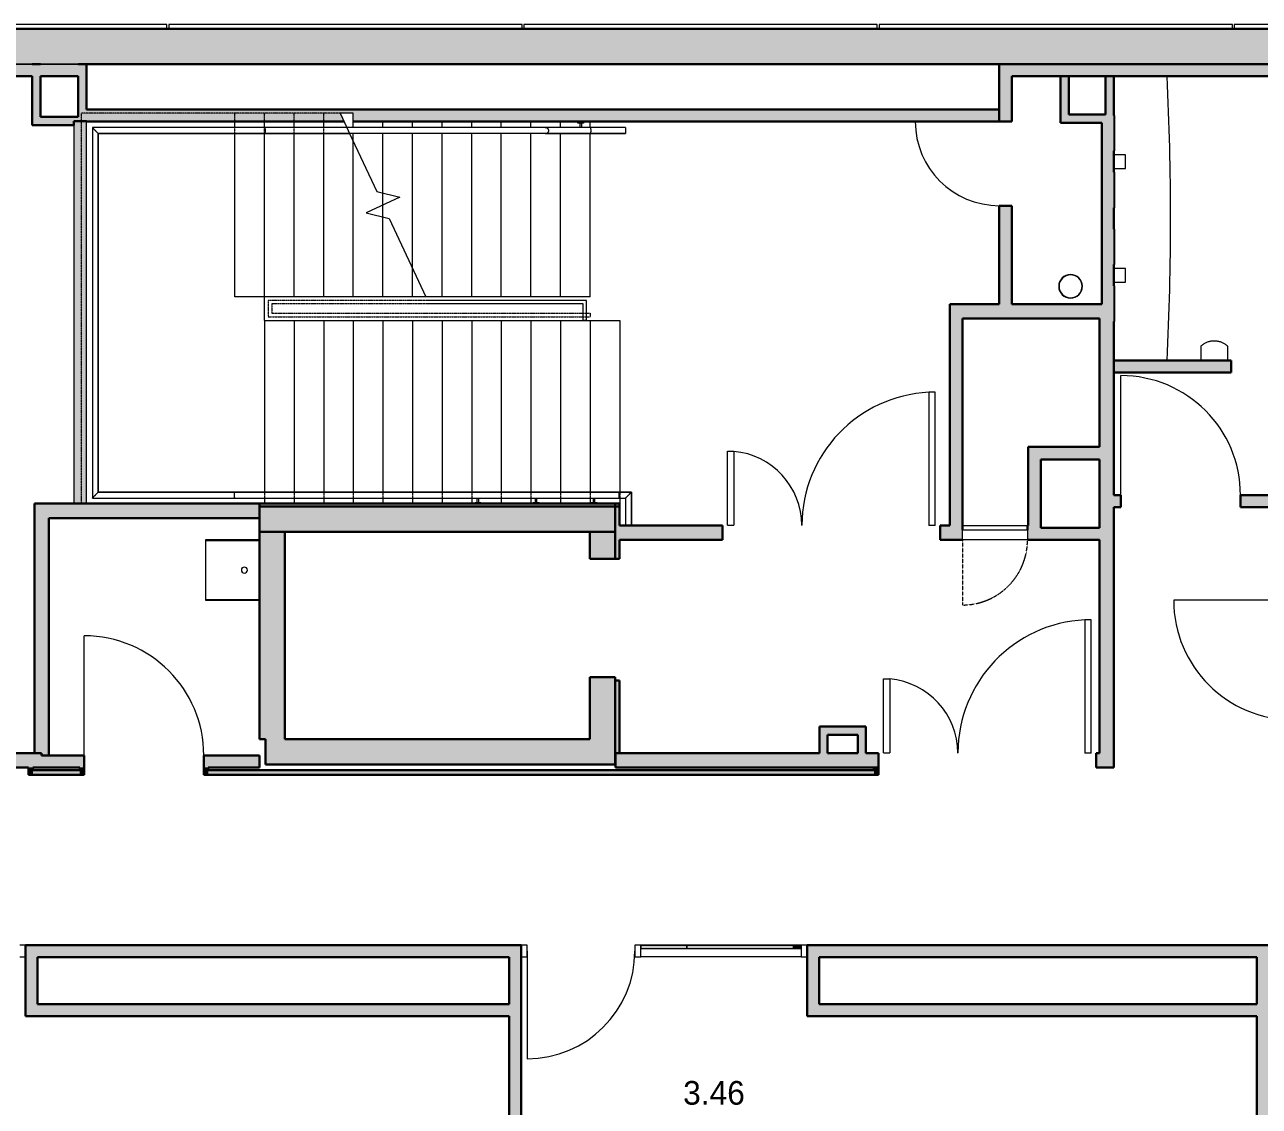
# Model space of a CAD drawing. Header units: millimetres. Extents: x 155927 to 317870, y -36033 to 97293.
# Drawn here: x 168592 to 179020, y 25546 to 34682 of the extents above; entities that cross this region are included whole.
import ezdxf

# ---------------------------------------------------------------- set-up
doc = ezdxf.new("R2010")
doc.units = ezdxf.units.MM
doc.header["$MEASUREMENT"] = 0
for name, pattern in [('Elevation Swings', [3, 2, -1]), ('Overhead', [3.96875, 2.38125, -1.5875]), ('Overhead_2_', [4, 2.5, -1.5])]:
    doc.linetypes.add(name, pattern=pattern)
for name, color, linetype, lineweight in [('A-AREA-IDEN', 7, 'CONTINUOUS', 9), ('A-DOOR', 4, 'CONTINUOUS', 9), ('A-FLOR-HRAL', 7, 'CONTINUOUS', 9), ('A-FLOR-HRAL-MBND', 7, 'Overhead_2_', 9), ('A-GLAZ-CURT', 7, 'CONTINUOUS', 9), ('A-GLAZ-CWMG', 7, 'CONTINUOUS', 9), ('A-WALL', 7, 'CONTINUOUS', 9), ('A-WALL-PATT', 7, 'CONTINUOUS', 9), ('E-ELEC-FIXT', 91, 'CONTINUOUS', 9), ('I-FURN', 8, 'CONTINUOUS', 9), ('I-WALL', 7, 'CONTINUOUS', 9), ('P-SANR-FIXT', 7, 'CONTINUOUS', 9), ('S-STRS', 7, 'CONTINUOUS', 9), ('S-STRS-MBND', 7, 'Overhead_2_', 9)]:
    doc.layers.add(name, color=color, linetype=linetype, lineweight=lineweight)
doc.styles.add('Century Gothic', font='GOTHIC.TTF', dxfattribs={"height": 200})

msp = doc.modelspace()

# ---------------------------------------------------------------- hatches: boundary and pattern name
at = {"layer": 'A-GLAZ-CURT'}
for points in [[(174186, 26879), (174186, 26904), (173796, 26904), (173796, 26879)], [(175086, 26879), (175086, 26904), (174186, 26904), (174186, 26879), (174518, 26879)], [(175151, 26879), (175151, 26904), (175086, 26904), (175086, 26879)]]:
    msp.add_hatch(color=256, dxfattribs=at).paths.add_polyline_path(points, flags=0)
at = {"layer": 'A-WALL-PATT'}
h = msp.add_hatch(color=256, dxfattribs=at)
h.paths.add_polyline_path([(156461, 34348), (157909, 34348), (157909, 34648), (156461, 34648)], flags=0)
h.paths.add_polyline_path([(166693, 34348), (185284, 34348), (185284, 34648), (166693, 34648)], flags=0)
h.paths.add_polyline_path([(187318, 34348), (190659, 34348), (190659, 34648), (187318, 34648)], flags=0)
h.paths.add_polyline_path([(196943, 34348), (200284, 34348), (200284, 34648), (196943, 34648)], flags=0)
h.paths.add_polyline_path([(202318, 34348), (220909, 34348), (220909, 34648), (202318, 34648)], flags=0)
h.paths.add_polyline_path([(229693, 34348), (231141, 34348), (231141, 34648), (229693, 34648)], flags=0)
for points in [[(168656, 34246), (168656, 34348), (166693, 34348), (166693, 34246), (167301, 34246)], [(168656, 33902), (168726, 33902), (168726, 34348), (168656, 34348), (168656, 34112)], [(169043, 34246), (169043, 34348), (168726, 34348), (168726, 34246)], [(169043, 33832), (169113, 33832), (169113, 34348), (169043, 34348), (169043, 33902)], [(177411, 33924), (177411, 34246), (177341, 34246), (177341, 33924)], [(177721, 33854), (177791, 33854), (177791, 34246), (177721, 34246), (177721, 33915)], [(169006, 33832), (169043, 33832), (169043, 33902), (168656, 33902), (168656, 33832)], [(176824, 33863), (176824, 33965), (169113, 33965), (169113, 33863), (171290, 33863), (171257, 33934), (171368, 33934), (171368, 33863), (174518, 33863)], [(177689, 33854), (177721, 33854), (177721, 33924), (177341, 33924), (177341, 33854)], [(169006, 30637), (169113, 30637), (169113, 33867), (169006, 33867), (169006, 30642)], [(169006, 30637), (169113, 30637), (169113, 33832), (169006, 33832), (169006, 30642)], [(177689, 32322), (177791, 32322), (177791, 33854), (177689, 33854), (177689, 32377)], [(176512, 30330), (176512, 32322), (176405, 32322), (176405, 30330)], [(176924, 32200), (177791, 32200), (177791, 32322), (176512, 32322), (176512, 32200)], [(177669, 28408), (177791, 28408), (177791, 32200), (177669, 32200), (177669, 28530)], [(178728, 31743), (178782, 31743), (178782, 31845), (177791, 31845), (177791, 31743), (178578, 31743)], [(177067, 30431), (177174, 30431), (177174, 31115), (177067, 31115), (177067, 30452)], [(177669, 31008), (177669, 31115), (177174, 31115), (177174, 31008)], [(168796, 30515), (170575, 30515), (170575, 30637), (168674, 30637), (168674, 30515)], [(173315, 30613), (173617, 30613), (173617, 30637), (170575, 30637), (170575, 30613), (172112, 30613)], [(170575, 30398), (173580, 30398), (173580, 30613), (170575, 30613)], [(173617, 30452), (173617, 30637), (173580, 30637), (173580, 30452), (173616, 30452)], [(168674, 28408), (168796, 28408), (168796, 30515), (168674, 30515), (168674, 28530)], [(168735, 28510), (168796, 28510), (168796, 30515), (168674, 30515), (168674, 28530), (168735, 28530)], [(177067, 30330), (177067, 30452), (177062, 30452), (177062, 30330)], [(170790, 28647), (170790, 30398), (170575, 30398), (170575, 28647)], [(173580, 30170), (173580, 30398), (173365, 30398), (173365, 30170)], [(177669, 30330), (177669, 30431), (177067, 30431), (177067, 30330)], [(173617, 30170), (173617, 30330), (173580, 30330), (173580, 30170)], [(173580, 28647), (173580, 29170), (173365, 29170), (173365, 28647)], [(173617, 28530), (173617, 29142), (173580, 29142), (173580, 28530)], [(175374, 28530), (175374, 28755), (175304, 28755), (175304, 28530)], [(175628, 28685), (175628, 28755), (175374, 28755), (175374, 28685)], [(175698, 28530), (175698, 28755), (175628, 28755), (175628, 28530)], [(170625, 28432), (173580, 28432), (173580, 28647), (170625, 28647)], [(168662, 28408), (168674, 28408), (168674, 28530), (167552, 28530), (167552, 28408), (168624, 28408)], [(168662, 28346), (168662, 28408), (168624, 28408), (168624, 28346)], [(169058, 28346), (169058, 28384), (168662, 28384), (168662, 28346)], [(169095, 28346), (169095, 28408), (169058, 28408), (169058, 28346)], [(170143, 28346), (170143, 28408), (170105, 28408), (170105, 28346)], [(175765, 28346), (175765, 28384), (170143, 28384), (170143, 28346), (174518, 28346)], [(175803, 28346), (175803, 28408), (175765, 28408), (175765, 28346)], [(172786, 26807), (172786, 26908), (168600, 26908), (168600, 26807), (172684, 26807)], [(175302, 26409), (175302, 26908), (175201, 26908), (175201, 26409)], [(178127, 26807), (178999, 26807), (178999, 26908), (175302, 26908), (175302, 26807), (176924, 26807)], [(179121, 15108), (179121, 16609), (179086, 16609), (179086, 17809), (179121, 17809), (179121, 24009), (179116, 24009), (179116, 25209), (179121, 25209), (179121, 26908), (178999, 26908), (178999, 15108)], [(168701, 26409), (168701, 26807), (168600, 26807), (168600, 26409)], [(172714, 21108), (172786, 21108), (172786, 26807), (172684, 26807), (172684, 21108)], [(172684, 26308), (172684, 26409), (168600, 26409), (168600, 26308), (172112, 26308)], [(178999, 26308), (178999, 26409), (175201, 26409), (175201, 26308), (178127, 26308)]]:
    msp.add_hatch(color=256, dxfattribs=at).paths.add_polyline_path(points, flags=0)
h = msp.add_hatch(color=256, dxfattribs=at)
h.paths.add_polyline_path([(176924, 32322), (176931, 32322), (176931, 33153), (176824, 33153), (176824, 32322)], flags=0)
h.paths.add_polyline_path([(176931, 33863), (176931, 34348), (176824, 34348), (176824, 33863), (176924, 33863)], flags=0)
h = msp.add_hatch(color=256, dxfattribs=at)
h.paths.add_polyline_path([(210694, 34246), (210694, 34348), (196943, 34348), (196943, 34246), (208199, 34246)], flags=0)
h.paths.add_polyline_path([(190659, 34246), (190659, 34348), (176931, 34348), (176931, 34246), (188953, 34246)], flags=0)
h = msp.add_hatch(color=256, dxfattribs=at)
h.paths.add_polyline_path([(179329, 30606), (181634, 30606), (181634, 30708), (178861, 30708), (178861, 30606), (179307, 30606)], flags=0)
h.paths.add_polyline_path([(177791, 30606), (177851, 30606), (177851, 30708), (177791, 30708), (177791, 30642)], flags=0)
h = msp.add_hatch(color=256, dxfattribs=at)
h.paths.add_polyline_path([(176325, 30330), (176405, 30330), (176405, 30452), (176325, 30452)], flags=0)
h.paths.add_polyline_path([(173616, 30330), (174485, 30330), (174485, 30452), (173580, 30452), (173580, 30330)], flags=0)
h = msp.add_hatch(color=256, dxfattribs=at)
h.paths.add_polyline_path([(168796, 28408), (169095, 28408), (169095, 28510), (168796, 28510)], flags=0)
h.paths.add_polyline_path([(170105, 28408), (170575, 28408), (170575, 28510), (170105, 28510)], flags=0)
h = msp.add_hatch(color=256, dxfattribs=at)
h.paths.add_polyline_path([(173581, 28408), (175803, 28408), (175803, 28530), (173581, 28530)], flags=0)
h.paths.add_polyline_path([(177669, 28408), (177669, 28530), (177643, 28530), (177643, 28408)], flags=0)

# ---------------------------------------------------------------- linework, layer by layer
at = {"layer": 'A-DOOR'}
for p, q in [((176824, 33863), (176114, 33863)), ((177851, 30708), (177851, 31718)), ((176229, 31578), (176229, 30452)), ((176283, 31578), (176229, 31578)), ((176283, 30452), (176283, 31578)), ((174527, 31080), (174581, 31080)), ((174527, 30454), (174527, 31080)), ((174581, 31080), (174581, 30454)), ((174527, 30454), (174581, 30454)), ((176283, 30452), (176229, 30452)), ((179307, 29820), (178297, 29820)), ((177547, 29656), (177547, 28530)), ((177601, 29656), (177547, 29656)), ((177601, 28530), (177601, 29656)), ((169095, 28510), (169095, 29520)), ((175845, 29158), (175899, 29158)), ((175845, 28532), (175845, 29158)), ((175899, 29158), (175899, 28532)), ((175845, 28532), (175899, 28532)), ((177601, 28530), (177547, 28530))]:
    msp.add_line(p, q, dxfattribs=at)
at = {"layer": 'A-DOOR', "lineweight": 20}
for p, q in [((176512, 30330), (176512, 30415)), ((176512, 30415), (177062, 30415)), ((177062, 30415), (177062, 30330)), ((177062, 30330), (176512, 30330)), ((172836, 26858), (172836, 25948))]:
    msp.add_line(p, q, dxfattribs=at)
at = {"layer": 'A-DOOR', "linetype": 'Elevation Swings'}
msp.add_line((176512, 30330), (176512, 29780), dxfattribs=at)
at = {"layer": 'A-DOOR'}
for centre, radius, start, end in [((176824, 33863), 710, 180, 270), ((177851, 30708), 1010, 0, 90), ((176283, 30452), 1126, 92.7488, 179.8982), ((174527, 30452), 628, 0, 85.0672), ((179307, 29820), 1010, 180, 270), ((177601, 28530), 1126, 92.7488, 179.8982), ((169095, 28510), 1010, 0, 90), ((175845, 28530), 628, 0, 85.0672), ((172836, 26858), 910, 270, 0)]:
    msp.add_arc(centre, radius, start, end, dxfattribs=at)
at = {"layer": 'A-DOOR', "linetype": 'Elevation Swings'}
msp.add_arc((176512, 30330), 550, 270, 0, dxfattribs=at)
at = {"layer": 'A-FLOR-HRAL'}
for p, q in [((170368, 33812), (169164, 33812)), ((169164, 33812), (169164, 30684)), ((169164, 33812), (169164, 30684)), ((170618, 33812), (169164, 33812)), ((170618, 33812), (170368, 33812)), ((171314, 33812), (170618, 33812)), ((171314, 33812), (170618, 33812)), ((171314, 33812), (171337, 33762)), ((173368, 33812), (171314, 33812)), ((173368, 33812), (172987, 33812)), ((173263, 33850), (173263, 33862)), ((173263, 33862), (173313, 33862)), ((173313, 33850), (173263, 33850)), ((173282, 33850), (173282, 33812)), ((173294, 33850), (173294, 33812)), ((173313, 33862), (173313, 33850)), ((173668, 33812), (173368, 33812)), ((173668, 33812), (173368, 33812)), ((173668, 33812), (173668, 33812)), ((173668, 33812), (173668, 33810)), ((173668, 33810), (173668, 33808)), ((173668, 33808), (173668, 33805)), ((173668, 33805), (173668, 33801)), ((173668, 33801), (173668, 33797)), ((173668, 33797), (173668, 33792)), ((173668, 33792), (173668, 33787)), ((173668, 33787), (173668, 33782)), ((169214, 33762), (170368, 33762)), ((169214, 30734), (169214, 33762)), ((169214, 33762), (169214, 30734)), ((170618, 33762), (169214, 33762)), ((170368, 33762), (170618, 33762)), ((170618, 33762), (171337, 33762)), ((171337, 33762), (170618, 33762)), ((173368, 33762), (171337, 33762)), ((172987, 33762), (173368, 33762)), ((173368, 33762), (173668, 33762)), ((173668, 33762), (173368, 33762)), ((173668, 33782), (173668, 33778)), ((173668, 33778), (173668, 33773)), ((173668, 33773), (173668, 33769)), ((173668, 33769), (173668, 33766)), ((173668, 33766), (173668, 33764)), ((173668, 33764), (173668, 33763)), ((173668, 33763), (173668, 33762)), ((173053, 32353), (171980, 32353)), ((173338, 32353), (173053, 32353)), ((173338, 32184), (173338, 32353)), ((173053, 32323), (171980, 32323)), ((173308, 32323), (173053, 32323)), ((173308, 32184), (173308, 32323)), ((173338, 32184), (173308, 32184)), ((169164, 30684), (170368, 30684)), ((169164, 30684), (170368, 30684)), ((170368, 30734), (169214, 30734)), ((169214, 30734), (170368, 30734)), ((170618, 30734), (170368, 30734)), ((170368, 30734), (173617, 30734)), ((170368, 30684), (170618, 30684)), ((170368, 30684), (173617, 30684)), ((173368, 30734), (170618, 30734)), ((170618, 30684), (173368, 30684)), ((172415, 30646), (172415, 30684)), ((172427, 30646), (172427, 30684)), ((172906, 30646), (172906, 30684)), ((172918, 30646), (172918, 30684)), ((173617, 30734), (173368, 30734)), ((173368, 30684), (173617, 30684)), ((173397, 30646), (173397, 30684)), ((173409, 30646), (173409, 30684)), ((173717, 30734), (173617, 30734)), ((173617, 30734), (173717, 30734)), ((173617, 30684), (173667, 30684)), ((173617, 30684), (173667, 30684)), ((173667, 30684), (173667, 30452)), ((173667, 30684), (173667, 30452)), ((173717, 30452), (173717, 30734)), ((173717, 30734), (173717, 30452)), ((172396, 30637), (172396, 30646)), ((172396, 30646), (172446, 30646)), ((172446, 30646), (172446, 30637)), ((172887, 30637), (172887, 30646)), ((172887, 30646), (172937, 30646)), ((172937, 30646), (172937, 30637)), ((173378, 30637), (173378, 30646)), ((173378, 30646), (173428, 30646)), ((173428, 30646), (173428, 30637))]:
    msp.add_line(p, q, dxfattribs=at)
at = {"layer": 'A-FLOR-HRAL', "linetype": 'Overhead'}
for p, q in [((169164, 33812), (169164, 30684)), ((170618, 33812), (169164, 33812)), ((171314, 33812), (170618, 33812)), ((169214, 33762), (169214, 30734)), ((170618, 33762), (169214, 33762)), ((171337, 33762), (170618, 33762)), ((169164, 30684), (170368, 30684)), ((169214, 30734), (170368, 30734)), ((170368, 30734), (173368, 30734)), ((170368, 30684), (173368, 30684)), ((173368, 30734), (173717, 30734)), ((173368, 30684), (173667, 30684)), ((173667, 30684), (173667, 30452)), ((173717, 30734), (173717, 30452)), ((173717, 30452), (173667, 30452))]:
    msp.add_line(p, q, dxfattribs=at)
at = {"layer": 'A-FLOR-HRAL'}
for points in [[(169164, 33812), (169164, 33812), (169164, 33812), (169166, 33810), (169168, 33808), (169171, 33805), (169175, 33801), (169179, 33797), (169184, 33792), (169187, 33789), (169189, 33787)], [(169189, 33787), (169190, 33785), (169194, 33782), (169198, 33777), (169203, 33773), (169207, 33769), (169210, 33766), (169212, 33764), (169214, 33762), (169214, 33762), (169214, 33762)], [(170624, 33787), (170624, 33784), (170623, 33777), (170622, 33769), (170621, 33763), (170619, 33762), (170618, 33762)], [(173374, 33787), (173374, 33784), (173373, 33777), (173372, 33769), (173370, 33763), (173369, 33762), (173368, 33762)], [(169164, 30684), (169164, 30684), (169164, 30684), (169166, 30686), (169168, 30688), (169171, 30691), (169175, 30695), (169179, 30699), (169184, 30704), (169187, 30707), (169189, 30709)], [(169189, 30709), (169190, 30711), (169194, 30714), (169198, 30719), (169203, 30723), (169207, 30727), (169210, 30730), (169212, 30732), (169214, 30734), (169214, 30734), (169214, 30734)], [(170363, 30709), (170363, 30712), (170363, 30719), (170365, 30727), (170366, 30733), (170368, 30734), (170368, 30734)], [(173612, 30709), (173612, 30712), (173612, 30719), (173613, 30727), (173615, 30733), (173616, 30734), (173617, 30734)], [(173667, 30684), (173667, 30684), (173668, 30684), (173669, 30686), (173671, 30688), (173675, 30691), (173678, 30695), (173683, 30699), (173688, 30704), (173691, 30707), (173692, 30709)], [(173692, 30709), (173694, 30711), (173697, 30714), (173702, 30719), (173706, 30723), (173710, 30727), (173713, 30730), (173716, 30732), (173717, 30734), (173717, 30734), (173717, 30734)]]:
    msp.add_open_spline(points, degree=3, dxfattribs=at)
for points, knots in [([(170618, 33812), (170619, 33812), (170619, 33812), (170621, 33810), (170622, 33805), (170623, 33797), (170624, 33790), (170624, 33787)], [0, 0, 0, 0, 0.125, 0.25, 0.5, 0.75, 1, 1, 1, 1]), ([(173020, 33787), (173020, 33788), (173019, 33790), (173019, 33792), (173018, 33794), (173017, 33796), (173016, 33798), (173015, 33799), (173014, 33801), (173013, 33802), (173012, 33803), (173011, 33804), (173010, 33805), (173008, 33806), (173007, 33807), (173005, 33808), (173002, 33809), (172999, 33810), (172994, 33812), (172990, 33812), (172987, 33812)], [0, 0, 0, 0, 0.071429, 0.107143, 0.142857, 0.214286, 0.25, 0.285714, 0.321429, 0.357143, 0.392857, 0.428571, 0.464286, 0.5, 0.535714, 0.571429, 0.678571, 0.732143, 0.785714, 1, 1, 1, 1]), ([(172987, 33762), (172989, 33762), (172993, 33762), (172999, 33764), (173003, 33765), (173006, 33767), (173008, 33768), (173010, 33769), (173011, 33770), (173013, 33772), (173014, 33773), (173015, 33775), (173016, 33776), (173017, 33778), (173018, 33780), (173019, 33783), (173020, 33785), (173020, 33787)], [0, 0, 0, 0, 0.142857, 0.285714, 0.357143, 0.428571, 0.5, 0.535714, 0.571429, 0.625, 0.678571, 0.705357, 0.732143, 0.785714, 0.839286, 0.892857, 1, 1, 1, 1]), ([(173368, 33812), (173369, 33812), (173369, 33812), (173371, 33810), (173372, 33805), (173373, 33797), (173374, 33790), (173374, 33787)], [0, 0, 0, 0, 0.125, 0.25, 0.5, 0.75, 1, 1, 1, 1]), ([(170368, 30684), (170368, 30684), (170367, 30684), (170366, 30686), (170365, 30691), (170363, 30699), (170363, 30706), (170363, 30709)], [0, 0, 0, 0, 0.125, 0.25, 0.5, 0.75, 1, 1, 1, 1]), ([(173617, 30684), (173617, 30684), (173616, 30684), (173615, 30686), (173613, 30691), (173612, 30699), (173612, 30706), (173612, 30709)], [0, 0, 0, 0, 0.125, 0.25, 0.5, 0.75, 1, 1, 1, 1])]:
    msp.add_open_spline(points, degree=3, knots=knots, dxfattribs=at)
at = {"layer": 'A-FLOR-HRAL-MBND', "linetype": 'Overhead'}
for p, q in [((170649, 32353), (170649, 32215)), ((171980, 32353), (170649, 32353)), ((170679, 32323), (170679, 32245)), ((171980, 32323), (170679, 32323)), ((170679, 32245), (170684, 32245)), ((170684, 32245), (173368, 32245)), ((173368, 32245), (173368, 32215)), ((170649, 32215), (170684, 32215)), ((170684, 32215), (173368, 32215))]:
    msp.add_line(p, q, dxfattribs=at)
at = {"layer": 'A-GLAZ-CURT', "lineweight": 20}
for p, q in [((169793, 34682), (166809, 34682)), ((166809, 34648), (169793, 34648)), ((169793, 34648), (169793, 34682)), ((172793, 34682), (169809, 34682)), ((169809, 34682), (169809, 34648)), ((169809, 34648), (172793, 34648)), ((172793, 34648), (172793, 34682)), ((175793, 34682), (172809, 34682)), ((172809, 34682), (172809, 34648)), ((172809, 34648), (175793, 34648)), ((175793, 34648), (175793, 34682)), ((178793, 34682), (175809, 34682)), ((175809, 34682), (175809, 34648)), ((175809, 34648), (178793, 34648)), ((178793, 34648), (178793, 34682)), ((181793, 34682), (178809, 34682)), ((178809, 34682), (178809, 34648)), ((178809, 34648), (181793, 34648)), ((174186, 26904), (173796, 26904)), ((173796, 26904), (173796, 26879)), ((174186, 26879), (174186, 26904)), ((175086, 26904), (174186, 26904)), ((174186, 26904), (174186, 26879)), ((175086, 26879), (175086, 26904)), ((175151, 26904), (175086, 26904)), ((175086, 26904), (175086, 26879)), ((175151, 26879), (175151, 26904)), ((173796, 26879), (174186, 26879)), ((174186, 26879), (175086, 26879)), ((175086, 26879), (175151, 26879))]:
    msp.add_line(p, q, dxfattribs=at)
at = {"layer": 'A-GLAZ-CWMG', "lineweight": 20}
for p, q in [((168600, 26908), (168550, 26908)), ((168600, 26808), (168600, 26908)), ((172836, 26908), (172786, 26908)), ((172786, 26908), (172786, 26808)), ((172836, 26808), (172836, 26908)), ((168550, 26808), (168600, 26808)), ((172786, 26808), (172836, 26808))]:
    msp.add_line(p, q, dxfattribs=at)
at = {"layer": 'A-GLAZ-CWMG', "lineweight": 20, "extrusion": (0, 0, -1)}
for p, q in [((173796, 26908), (173746, 26908)), ((173746, 26908), (173746, 26808)), ((173796, 26808), (173796, 26908)), ((175201, 26908), (175151, 26908)), ((175151, 26908), (175151, 26808)), ((175201, 26808), (175201, 26908)), ((173746, 26808), (173796, 26808)), ((175151, 26808), (175201, 26808))]:
    msp.add_line(p, q, dxfattribs=at)
at = {"layer": 'A-GLAZ-CWMG'}
for p, q in [((174186, 26908), (173796, 26908)), ((175086, 26908), (174186, 26908)), ((175151, 26908), (175086, 26908)), ((174186, 26808), (173796, 26808)), ((175086, 26808), (174186, 26808)), ((175151, 26808), (175086, 26808))]:
    msp.add_line(p, q, dxfattribs=at)
at = {"layer": 'A-WALL', "lineweight": 30}
for p, q in [((185284, 34648), (166693, 34648)), ((168656, 34348), (168726, 34348)), ((169043, 34348), (185284, 34348)), ((173580, 30452), (173580, 30330)), ((174485, 30452), (173617, 30452)), ((174485, 30330), (174485, 30452)), ((176405, 30452), (176325, 30452)), ((176325, 30452), (176325, 30330)), ((173617, 30330), (174485, 30330)), ((176325, 30330), (176405, 30330)), ((179121, 26908), (178999, 26908)), ((178999, 26807), (178999, 26409)), ((178999, 26308), (178999, 21108))]:
    msp.add_line(p, q, dxfattribs=at)
at = {"layer": 'A-WALL'}
for p, q in [((166693, 34348), (168656, 34348)), ((168726, 34348), (169043, 34348)), ((169006, 33832), (169006, 30637)), ((169113, 33863), (169113, 33867)), ((169113, 33832), (169113, 33863)), ((169113, 30637), (169113, 33832))]:
    msp.add_line(p, q, dxfattribs=at)
at = {"layer": 'E-ELEC-FIXT'}
for p, q in [((178530, 31969), (178527, 31966)), ((178535, 31973), (178530, 31969)), ((178540, 31977), (178535, 31973)), ((178546, 31981), (178540, 31977)), ((178551, 31985), (178546, 31981)), ((178557, 31988), (178551, 31985)), ((178562, 31991), (178557, 31988)), ((178568, 31994), (178562, 31991)), ((178574, 31997), (178568, 31994)), ((178581, 31999), (178574, 31997)), ((178587, 32002), (178581, 31999)), ((178593, 32004), (178587, 32002)), ((178599, 32005), (178593, 32004)), ((178606, 32007), (178599, 32005)), ((178612, 32008), (178606, 32007)), ((178619, 32009), (178612, 32008)), ((178625, 32010), (178619, 32009)), ((178632, 32010), (178625, 32010)), ((178639, 32010), (178632, 32010)), ((178645, 32010), (178639, 32010)), ((178652, 32010), (178645, 32010)), ((178658, 32009), (178652, 32010)), ((178665, 32008), (178658, 32009)), ((178671, 32007), (178665, 32008)), ((178678, 32006), (178671, 32007)), ((178684, 32004), (178678, 32006)), ((178691, 32002), (178684, 32004)), ((178697, 32000), (178691, 32002)), ((178703, 31998), (178697, 32000)), ((178709, 31995), (178703, 31998)), ((178715, 31992), (178709, 31995)), ((178721, 31989), (178715, 31992)), ((178726, 31986), (178721, 31989)), ((178732, 31982), (178726, 31986)), ((178737, 31978), (178732, 31982)), ((178743, 31974), (178737, 31978)), ((178748, 31970), (178743, 31974)), ((178753, 31966), (178748, 31970))]:
    msp.add_line(p, q, dxfattribs=at)
for points, knots in [([(178527, 31966), (178527, 31966), (178527, 31964), (178527, 31960), (178527, 31956), (178527, 31953), (178527, 31950), (178527, 31945), (178527, 31939), (178527, 31933), (178527, 31927), (178527, 31919), (178527, 31910), (178527, 31901), (178527, 31892), (178527, 31880), (178527, 31864), (178527, 31852), (178527, 31845)], [-1, -1, -1, -1, -0.861111, -0.791667, -0.756944, -0.722222, -0.6875, -0.652778, -0.583333, -0.548611, -0.513889, -0.444444, -0.388889, -0.333333, -0.277778, -0.222222, -0.111111, 0, 0, 0, 0]), ([(178753, 31845), (178753, 31853), (178753, 31865), (178753, 31881), (178753, 31890), (178753, 31898), (178753, 31905), (178753, 31915), (178753, 31923), (178753, 31930), (178753, 31935), (178753, 31941), (178753, 31948), (178753, 31953), (178753, 31958), (178753, 31962), (178753, 31964), (178753, 31965), (178753, 31966), (178753, 31966)], [-1, -1, -1, -1, -0.861111, -0.791667, -0.722222, -0.6875, -0.652778, -0.583333, -0.513889, -0.479167, -0.444444, -0.388889, -0.333333, -0.277778, -0.222222, -0.166667, -0.111111, -0.055556, 0, 0, 0, 0])]:
    msp.add_open_spline(points, degree=3, knots=knots, dxfattribs=at)
at = {"layer": 'I-FURN'}
for p, q in [((177791, 33915), (177791, 33615)), ((177801, 33915), (177791, 33915)), ((177801, 33615), (177801, 33915)), ((177791, 33615), (177801, 33615)), ((177891, 33583), (177791, 33583)), ((177891, 33468), (177891, 33583)), ((177791, 33468), (177891, 33468)), ((177791, 33435), (177791, 33135)), ((177801, 33435), (177791, 33435)), ((177801, 33135), (177801, 33435)), ((177791, 33135), (177801, 33135)), ((177791, 32955), (177791, 32655)), ((177801, 32955), (177791, 32955)), ((177801, 32655), (177801, 32955)), ((177791, 32655), (177801, 32655)), ((177891, 32623), (177791, 32623)), ((177891, 32508), (177891, 32623)), ((177791, 32508), (177891, 32508)), ((177791, 32475), (177791, 32175)), ((177801, 32475), (177791, 32475)), ((177801, 32175), (177801, 32475)), ((177791, 32175), (177801, 32175))]:
    msp.add_line(p, q, dxfattribs=at)
at = {"layer": 'I-WALL'}
for p, q in [((168656, 34348), (166693, 34348)), ((169043, 34348), (168726, 34348)), ((169006, 33832), (169006, 30637)), ((169113, 33863), (169113, 33867)), ((169113, 33832), (169113, 33863)), ((169113, 30637), (169113, 33832)), ((176512, 30452), (177062, 30452))]:
    msp.add_line(p, q, dxfattribs=at)
at = {"layer": 'I-WALL', "lineweight": 30}
for p, q in [((168726, 34348), (168656, 34348)), ((169113, 34348), (169043, 34348)), ((169113, 33965), (169113, 34348)), ((176931, 34348), (176824, 34348)), ((176824, 34348), (176824, 33863)), ((190659, 34348), (176931, 34348)), ((166693, 34246), (168656, 34246)), ((168656, 34246), (168656, 33902)), ((168726, 34246), (169043, 34246)), ((168726, 33902), (168726, 34246)), ((169043, 34246), (169043, 33902)), ((176931, 33863), (176931, 34246)), ((176931, 34246), (190659, 34246)), ((177341, 34246), (177341, 33924)), ((177411, 34246), (177341, 34246)), ((177411, 33924), (177411, 34246)), ((177721, 34246), (177721, 33924)), ((177791, 34246), (177721, 34246)), ((177791, 33915), (177791, 34246)), ((168656, 33902), (168656, 33832)), ((169043, 33902), (168726, 33902)), ((176824, 33965), (169113, 33965)), ((176824, 33863), (176824, 33965)), ((177341, 33924), (177341, 33854)), ((177721, 33924), (177411, 33924)), ((168656, 33832), (169006, 33832)), ((169113, 33867), (169006, 33867)), ((169006, 33867), (169006, 33832)), ((169113, 33863), (171290, 33863)), ((171368, 33863), (176824, 33863)), ((176824, 33863), (176931, 33863)), ((177341, 33854), (177689, 33854)), ((177689, 33854), (177689, 32322)), ((177791, 33435), (177791, 33615)), ((176931, 33153), (176824, 33153)), ((176824, 33153), (176824, 32322)), ((176931, 32322), (176931, 33153)), ((177791, 32955), (177791, 33135)), ((177791, 32475), (177791, 32655)), ((176512, 32322), (176405, 32322)), ((176405, 32322), (176405, 30452)), ((176824, 32322), (176512, 32322)), ((177689, 32322), (176931, 32322)), ((176512, 30415), (176512, 32200)), ((176512, 32200), (177669, 32200)), ((177669, 32200), (177669, 31115)), ((177791, 30708), (177791, 32175)), ((178782, 31845), (177791, 31845)), ((177791, 31845), (177791, 31743)), ((178782, 31743), (178782, 31845)), ((177791, 31743), (178782, 31743)), ((177174, 31115), (177067, 31115)), ((177067, 31115), (177067, 30452)), ((177669, 31115), (177174, 31115)), ((177174, 30431), (177174, 31008)), ((177174, 31008), (177669, 31008)), ((177669, 31008), (177669, 30431)), ((177851, 30708), (177791, 30708)), ((177851, 30606), (177851, 30708)), ((179897, 30708), (178861, 30708)), ((178861, 30708), (178861, 30606)), ((169006, 30637), (168674, 30637)), ((168674, 30637), (168674, 30515)), ((169006, 30637), (169113, 30637)), ((170575, 30637), (169113, 30637)), ((170575, 30515), (170575, 30637)), ((173617, 30637), (170575, 30637)), ((170575, 30637), (170575, 30613)), ((173580, 30613), (170575, 30613)), ((170575, 30613), (170575, 30398)), ((170575, 30613), (173617, 30613)), ((173580, 30637), (173580, 30452)), ((173617, 30637), (173580, 30637)), ((173580, 30398), (173580, 30613)), ((173617, 30613), (173617, 30637)), ((173617, 30452), (173617, 30637)), ((177791, 30606), (177851, 30606)), ((177791, 28408), (177791, 30606)), ((178861, 30606), (179307, 30606)), ((168674, 30515), (168674, 28530)), ((168674, 30515), (168674, 28530)), ((168796, 28510), (168796, 30515)), ((168796, 30515), (170575, 30515)), ((168796, 28510), (168796, 30515)), ((177067, 30452), (177062, 30452)), ((177062, 30452), (177062, 30415)), ((170575, 30398), (170575, 28647)), ((170790, 30398), (170575, 30398)), ((170575, 30398), (173580, 30398)), ((170790, 28647), (170790, 30398)), ((173365, 30398), (173365, 30170)), ((173580, 30398), (173365, 30398)), ((173580, 30170), (173580, 30398)), ((177669, 30431), (177174, 30431)), ((173580, 30330), (173580, 30170)), ((173617, 30170), (173617, 30330)), ((176405, 30330), (176512, 30330)), ((177062, 30330), (177067, 30330)), ((177067, 30330), (177669, 30330)), ((177669, 30330), (177669, 28530)), ((173365, 30170), (173580, 30170)), ((173580, 30170), (173617, 30170)), ((173580, 29170), (173365, 29170)), ((173365, 29170), (173365, 28647)), ((173580, 28647), (173580, 29170)), ((173617, 29142), (173580, 29142)), ((173580, 29142), (173580, 28530)), ((173617, 28530), (173617, 29142)), ((175304, 28755), (175304, 28530)), ((175374, 28755), (175304, 28755)), ((175628, 28755), (175374, 28755)), ((175374, 28685), (175628, 28685)), ((175374, 28530), (175374, 28685)), ((175698, 28755), (175628, 28755)), ((175628, 28685), (175628, 28530)), ((175698, 28530), (175698, 28755)), ((170575, 28647), (170625, 28647)), ((170625, 28647), (170625, 28432)), ((173365, 28647), (170790, 28647)), ((173580, 28432), (173580, 28647)), ((168674, 28530), (167624, 28530)), ((168674, 28530), (168735, 28530)), ((168735, 28530), (168735, 28510)), ((168735, 28510), (168796, 28510)), ((169095, 28510), (168796, 28510)), ((169095, 28408), (169095, 28510)), ((170575, 28510), (170105, 28510)), ((170105, 28510), (170105, 28408)), ((170575, 28408), (170575, 28510)), ((173580, 28530), (173617, 28530)), ((175304, 28530), (173581, 28530)), ((173581, 28530), (173581, 28408)), ((175628, 28530), (175374, 28530)), ((175803, 28530), (175698, 28530)), ((175803, 28408), (175803, 28530)), ((177669, 28530), (177643, 28530)), ((177643, 28530), (177643, 28408)), ((167552, 28408), (168624, 28408)), ((168624, 28408), (168624, 28346)), ((168662, 28408), (168674, 28408)), ((168662, 28384), (168662, 28408)), ((169058, 28384), (168662, 28384)), ((168674, 28408), (168796, 28408)), ((168796, 28408), (169058, 28408)), ((169058, 28408), (169058, 28384)), ((169095, 28346), (169095, 28408)), ((170105, 28408), (170105, 28346)), ((170143, 28408), (170575, 28408)), ((170143, 28384), (170143, 28408)), ((175765, 28384), (170143, 28384)), ((170625, 28432), (173580, 28432)), ((173581, 28408), (175803, 28408)), ((175765, 28408), (175765, 28384)), ((175803, 28408), (175765, 28408)), ((175803, 28346), (175803, 28408)), ((177643, 28408), (177669, 28408)), ((177669, 28408), (177791, 28408)), ((168624, 28346), (168662, 28346)), ((168662, 28346), (169058, 28346)), ((169058, 28346), (169095, 28346)), ((170105, 28346), (170143, 28346)), ((170143, 28346), (175765, 28346)), ((175765, 28346), (175803, 28346)), ((172786, 26908), (168600, 26908)), ((168600, 26908), (168600, 26807)), ((172786, 26807), (172786, 26908)), ((175201, 26908), (175201, 26409)), ((175302, 26908), (175201, 26908)), ((178999, 26908), (175302, 26908)), ((168600, 26807), (168600, 26409)), ((168701, 26409), (168701, 26807)), ((168701, 26807), (172684, 26807)), ((172684, 26807), (172684, 26409)), ((172786, 21108), (172786, 26807)), ((175302, 26409), (175302, 26807)), ((175302, 26807), (178999, 26807)), ((168600, 26409), (168600, 26308)), ((172684, 26409), (168701, 26409)), ((175201, 26409), (175201, 26308)), ((178999, 26409), (175302, 26409)), ((168600, 26308), (172684, 26308)), ((172684, 26308), (172684, 21108)), ((175201, 26308), (178999, 26308))]:
    msp.add_line(p, q, dxfattribs=at)
at = {"layer": 'P-SANR-FIXT'}
for p, q in [((177791, 34245), (178242, 34245)), ((170575, 30330), (170120, 30330)), ((170120, 30330), (170120, 29820)), ((170123, 29823), (170123, 30326)), ((170123, 30326), (170571, 30326)), ((170571, 30326), (170571, 29823)), ((170120, 29820), (170575, 29820)), ((170571, 29823), (170123, 29823))]:
    msp.add_line(p, q, dxfattribs=at)
for centre, radius, start, end in [((153767, 33045), 24504, 357.193, 2.807), ((177426, 32472), 100, 0, 180), ((177426, 32472), 97.5, 0, 180), ((177426, 32472), 100, 180, 0), ((177426, 32472), 97.5, 180, 0), ((170448, 30075), 25.4, 90, 270), ((170448, 30075), 25.4, 270, 90)]:
    msp.add_arc(centre, radius, start, end, dxfattribs=at)
at = {"layer": 'S-STRS'}
for p, q in [((171368, 33934), (171257, 33934)), ((171368, 33812), (171368, 33934)), ((170368, 33812), (170368, 33863)), ((170618, 33812), (170618, 33863)), ((170618, 33812), (170618, 33863)), ((170868, 33812), (170868, 33863)), ((171118, 33812), (171118, 33863)), ((171618, 33812), (171618, 33863)), ((171868, 33812), (171868, 33863)), ((172118, 33812), (172118, 33863)), ((172368, 33812), (172368, 33863)), ((172618, 33812), (172618, 33863)), ((172868, 33812), (172868, 33863)), ((173118, 33812), (173118, 33863)), ((173368, 33812), (173368, 33863)), ((170368, 32384), (170368, 33762)), ((170618, 32184), (170618, 33762)), ((170618, 32384), (170618, 33762)), ((170868, 32384), (170868, 33762)), ((171118, 32384), (171118, 33762)), ((171368, 33695), (171368, 33762)), ((171368, 32384), (171368, 33695)), ((171618, 33259), (171618, 33762)), ((171868, 32623), (171868, 33762)), ((172118, 32384), (172118, 33762)), ((172368, 32384), (172368, 33762)), ((172618, 32384), (172618, 33762)), ((172868, 32384), (172868, 33762)), ((173118, 32384), (173118, 33762)), ((173368, 32384), (173368, 33762)), ((171618, 33159), (171618, 33259)), ((171618, 33058), (171618, 33159)), ((171618, 32384), (171618, 33058)), ((171868, 32384), (171868, 32623)), ((170618, 32384), (170368, 32384)), ((170868, 32384), (170618, 32384)), ((171118, 32384), (170868, 32384)), ((171368, 32384), (171118, 32384)), ((171618, 32384), (171368, 32384)), ((171868, 32384), (171618, 32384)), ((172118, 32384), (171868, 32384)), ((172118, 32384), (171980, 32384)), ((172368, 32384), (172118, 32384)), ((172368, 32384), (172118, 32384)), ((172618, 32384), (172368, 32384)), ((172618, 32384), (172368, 32384)), ((172868, 32384), (172618, 32384)), ((172868, 32384), (172618, 32384)), ((173118, 32384), (172868, 32384)), ((173118, 32384), (172868, 32384)), ((173368, 32384), (173118, 32384)), ((173368, 32384), (173118, 32384)), ((170618, 32184), (170618, 30734)), ((170618, 32184), (170868, 32184)), ((170868, 32184), (171118, 32184)), ((170868, 32184), (170868, 30734)), ((171118, 32184), (171368, 32184)), ((171118, 32184), (171118, 30734)), ((171368, 32184), (171618, 32184)), ((171368, 32184), (171368, 30734)), ((171618, 32184), (171868, 32184)), ((171618, 32184), (171618, 30734)), ((171868, 32184), (172118, 32184)), ((171868, 32184), (171868, 30734)), ((172118, 32184), (172368, 32184)), ((172118, 32184), (172118, 30734)), ((172368, 32184), (172618, 32184)), ((172368, 32184), (172368, 30734)), ((172618, 32184), (172868, 32184)), ((172618, 32184), (172618, 30734)), ((172868, 32184), (173118, 32184)), ((172868, 32184), (172868, 30734)), ((173118, 32184), (173368, 32184)), ((173118, 32184), (173118, 30734)), ((173368, 32184), (173618, 32184)), ((173368, 32184), (173368, 30734)), ((173618, 32184), (173618, 30734)), ((170618, 30684), (170618, 30637)), ((170868, 30684), (170868, 30637)), ((171118, 30684), (171118, 30637)), ((171368, 30684), (171368, 30637)), ((171618, 30684), (171618, 30637)), ((171868, 30684), (171868, 30637)), ((172118, 30684), (172118, 30637)), ((172368, 30684), (172368, 30637)), ((172618, 30684), (172618, 30637)), ((172868, 30684), (172868, 30637)), ((173118, 30684), (173118, 30637)), ((173368, 30684), (173368, 30637)), ((173618, 30684), (173618, 30634)), ((173617, 30634), (173618, 30634))]:
    msp.add_line(p, q, dxfattribs=at)
at = {"layer": 'S-STRS', "linetype": 'Overhead'}
for p, q in [((171368, 33812), (171368, 33934)), ((170618, 33812), (170618, 33863)), ((170868, 33812), (170868, 33863)), ((171118, 33812), (171118, 33863)), ((171618, 33812), (171618, 33863)), ((171868, 33812), (171868, 33863)), ((172118, 33812), (172118, 33863)), ((172368, 33812), (172368, 33863)), ((172618, 33812), (172618, 33863)), ((172868, 33812), (172868, 33863)), ((173118, 33812), (173118, 33863)), ((173368, 33812), (173368, 33863)), ((170618, 32384), (170618, 33762)), ((170868, 32384), (170868, 33762)), ((171118, 32384), (171118, 33762)), ((171368, 33695), (171368, 33762)), ((171368, 32384), (171368, 33695)), ((171618, 33259), (171618, 33762)), ((171868, 32623), (171868, 33762)), ((172118, 32384), (172118, 33762)), ((172368, 32384), (172368, 33762)), ((172618, 32384), (172618, 33762)), ((172868, 32384), (172868, 33762)), ((173118, 32384), (173118, 33762)), ((173368, 32384), (173368, 33762)), ((171618, 33159), (171618, 33259)), ((171618, 33058), (171618, 33159)), ((171618, 32384), (171618, 33058)), ((171868, 32384), (171868, 32623)), ((170618, 32184), (170618, 30734)), ((170868, 32184), (170868, 30734)), ((171118, 32184), (171118, 30734)), ((171368, 32184), (171368, 30734)), ((171618, 32184), (171618, 30734)), ((171868, 32184), (171868, 30734)), ((172118, 32184), (172118, 30734)), ((172368, 32184), (172368, 30734)), ((172618, 32184), (172618, 30734)), ((172868, 32184), (172868, 30734)), ((173118, 32184), (173118, 30734)), ((173368, 32184), (173368, 30734)), ((170618, 30684), (170618, 30637)), ((170868, 30684), (170868, 30637)), ((171118, 30684), (171118, 30637)), ((171368, 30684), (171368, 30637)), ((171618, 30684), (171618, 30637)), ((171868, 30684), (171868, 30637)), ((172118, 30684), (172118, 30637)), ((172368, 30684), (172368, 30637)), ((172618, 30684), (172618, 30637)), ((172868, 30684), (172868, 30637)), ((173118, 30684), (173118, 30637)), ((173368, 30684), (173368, 30637))]:
    msp.add_line(p, q, dxfattribs=at)
at = {"layer": 'S-STRS-MBND', "linetype": 'Overhead'}
for p, q in [((169068, 33934), (169068, 30634)), ((170368, 33934), (169068, 33934)), ((170368, 32384), (170368, 33934)), ((171257, 33934), (170368, 33934)), ((170618, 32384), (170618, 33934)), ((170618, 32384), (170618, 33934)), ((170868, 32384), (170868, 33934)), ((170868, 32384), (170868, 33934)), ((171118, 32384), (171118, 33934)), ((171118, 32384), (171118, 33934)), ((171368, 32384), (171368, 33695)), ((171368, 32384), (171368, 33695)), ((171618, 33159), (171618, 33259)), ((171618, 33159), (171618, 33259)), ((171618, 32384), (171618, 33058)), ((171618, 32384), (171618, 33058)), ((171868, 32384), (171868, 32623)), ((171868, 32384), (171868, 32623)), ((171980, 32384), (170368, 32384)), ((170618, 32184), (170618, 32384)), ((170618, 32184), (170618, 30634)), ((170618, 32184), (173618, 32184)), ((170618, 32184), (170618, 30634)), ((170868, 32184), (170868, 30634)), ((170868, 32184), (170868, 30634)), ((171118, 32184), (171118, 30634)), ((171118, 32184), (171118, 30634)), ((171368, 32184), (171368, 30634)), ((171368, 32184), (171368, 30634)), ((171618, 32184), (171618, 30634)), ((171618, 32184), (171618, 30634)), ((171868, 32184), (171868, 30634)), ((171868, 32184), (171868, 30634)), ((172118, 32184), (172118, 30634)), ((172118, 32184), (172118, 30634)), ((172368, 32184), (172368, 30634)), ((172368, 32184), (172368, 30634)), ((172618, 32184), (172618, 30634)), ((172618, 32184), (172618, 30634)), ((172868, 32184), (172868, 30634)), ((172868, 32184), (172868, 30634)), ((173118, 32184), (173118, 30634)), ((173118, 32184), (173118, 30634)), ((173368, 32184), (173368, 30634)), ((173368, 32184), (173368, 30634)), ((173618, 32184), (173618, 30634)), ((169068, 30634), (170618, 30634)), ((170618, 30634), (173618, 30634))]:
    msp.add_line(p, q, dxfattribs=at)
at = {"layer": 'S-STRS-MBND', "linetype": 'Continuous'}
for p, q in [((171257, 33934), (171314, 33812)), ((171337, 33762), (171566, 33272)), ((171566, 33272), (171760, 33225)), ((171760, 33225), (171477, 33093)), ((171477, 33093), (171671, 33046)), ((171671, 33046), (171980, 32384))]:
    msp.add_line(p, q, dxfattribs=at)

# ---------------------------------------------------------------- texts
at = {"layer": 'A-AREA-IDEN', "style": 'Century Gothic'}
msp.add_text('3.46', height=200, dxfattribs=at).set_placement((174154, 25560))

doc.saveas('drawing.dxf')
